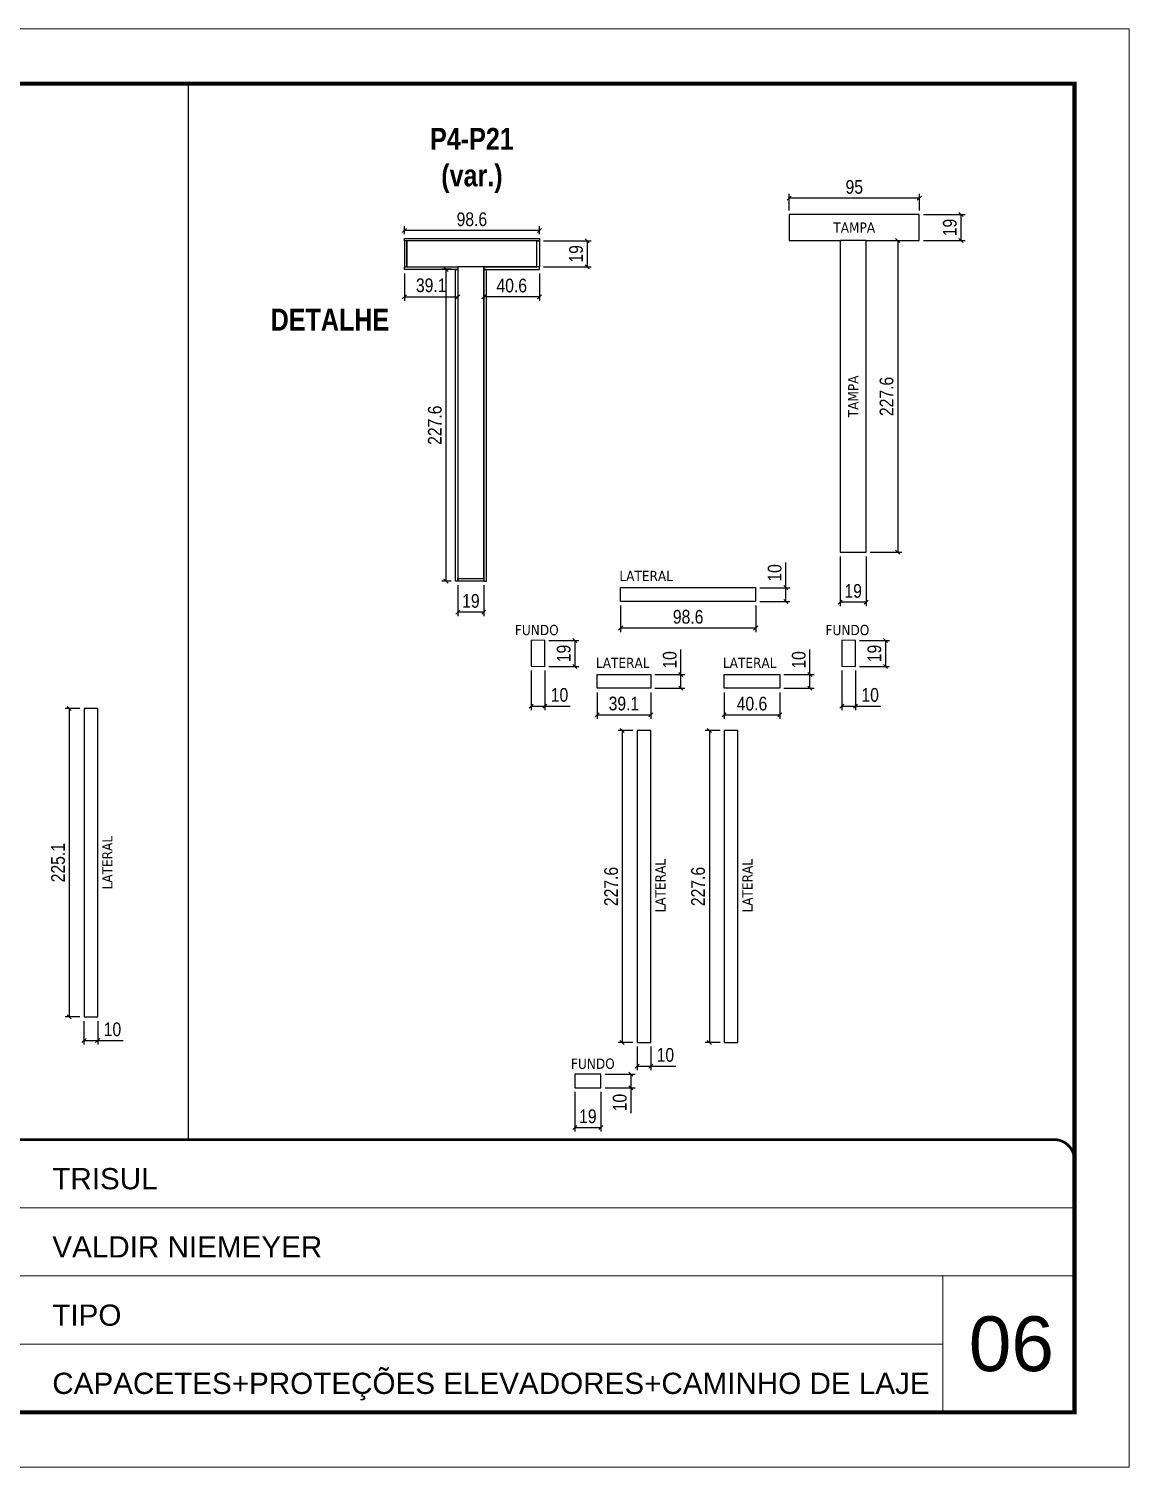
# Model space of a CAD drawing. Extents: x 2451 to 8691, y 515 to 3859.
# Drawn here: x 4718 to 5521, y 1664 to 2714 of the extents above; entities that cross this region are included whole.
import ezdxf

# ---------------------------------------------------------------- set-up
doc = ezdxf.new("R2010")
doc.units = 0
doc.linetypes.add('CONTINUO', pattern=[0])
doc.linetypes.add('DASHED', pattern=[0.75, 0.5, -0.25])
for name, color, linetype, lineweight in [('CARIMBO', 255, 'Continuous', 9), ('Folhas', 255, 'Continuous', 9), ('SARRAFO DE PRESSAO', 251, 'DASHED', 9)]:
    doc.layers.add(name, color=color, linetype=linetype, lineweight=lineweight)
for name, color, linetype in [('COTA', 241, 'Continuous'), ('NOMENCLATURA', 7, 'Continuous'), ('Painéis', 200, 'Continuous'), ('SCO-___-PIL', 5, 'Continuous'), ('texto', 7, 'Continuous')]:
    doc.layers.add(name, color=color, linetype=linetype)
doc.styles.add('ARIAL', font='arial.ttf')
doc.styles.add('COTA TECNICA', font='techl___.ttf', dxfattribs={"height": 10})
doc.styles.add('ROMANC', font='techb___.ttf', dxfattribs={"height": 2.5})
doc.styles.get("Standard").update_dxf_attribs({"font": 'arial.ttf'})
doc.dimstyles.new('PAINEL', dxfattribs={"dimtxt": 10, "dimasz": 3, "dimexe": 3, "dimexo": 3, "dimgap": 3, "dimtad": 1, "dimdec": 1, "dimzin": 12, "dimdsep": 46, "dimtxsty": 'COTA TECNICA', "dimblk1": 'OBLIQUE', "dimblk2": 'OBLIQUE', "dimsah": 1, "dimcen": 0.9, "dimclrd": 4, "dimclre": 4, "dimclrt": 240, "dimadec": 1, "dimazin": 3, "dimtfac": 1, "dimtdec": 1, "dimtmove": 0, "dimatfit": 3, "dimfxl": 1, "dimtolj": 1, "dimtzin": 12, "dimarcsym": 0})

# ---------------------------------------------------------------- blocks, each defined once
blk = doc.blocks.new('9999999999')
at = {"color": 30, "linetype": 'CONTINUO'}
for p, q in [((98564.6, 34379.6), (99584, 34379.6)), ((98564.6, 34329.8), (99488, 34329.8)), ((99584, 34329.8), (99488, 34329.8)), ((99488, 34329.8), (99488, 34230.2)), ((98564.6, 34280), (99488, 34280))]:
    blk.add_line(p, q, dxfattribs=at)
at = {"color": 30, "linetype": 'CONTINUO', "const_width": 2}
blk.add_lwpolyline([(99584, 34230.2), (99584, 34414.4, 0.414214), (99569, 34429.4), (98229, 34429.4, 0.414214), (98214, 34414.4), (98214, 34245.2, 0.414214), (98229, 34230.2), (99584, 34230.2)], format="xyb", dxfattribs=at)
at = {"layer": 'Folhas'}
blk.add_lwpolyline([(98139, 34190.2), (99624, 34190.2), (99624, 35240.2), (98139, 35240.2)], close=True, dxfattribs=at)
at = {"layer": 'Folhas', "color": 30, "const_width": 3}
blk.add_lwpolyline([(98214, 34230.2), (99584, 34230.2), (99584, 35200.2), (98214, 35200.2)], close=True, dxfattribs=at)
at = {"color": 7, "linetype": 'Continuous', "ltscale": 5, "style": 'ARIAL'}
for s, height, p in [('TRISUL', 15.48, (98837.7, 34393.1)), ('VALDIR NIEMEYER', 15.483, (98837.7, 34343.3)), ('TIPO', 15.48, (98837.7, 34293.5)), ('CAPACETES+PROTEÇÕES ELEVADORES+CAMINHO DE LAJE', 15.483, (98837.7, 34243.7))]:
    blk.add_text(s, height=height, dxfattribs=at).set_placement(p)
blk = doc.blocks.new('_Oblique')
at = {"color": 0, "linetype": 'ByBlock', "lineweight": -2}
blk.add_line((-0.5, -0.5), (0.5, 0.5), dxfattribs=at)
blk = doc.blocks.new('*D380')
at = {"layer": 'Defpoints', "color": 4, "linetype": 'ByBlock', "lineweight": -2, "transparency": 16777216}
for p, q in [((4758.3, 1989.5), (4758.3, 1972.3)), ((4768.3, 1989.5), (4768.3, 1972.3)), ((4758.3, 1975.3), (4768.3, 1975.3)), ((4768.3, 1975.3), (4786.8, 1975.3))]:
    blk.add_line(p, q, dxfattribs=at)
at = {"layer": 'Defpoints', "color": 0, "linetype": 'ByBlock', "transparency": 16777216}
for p in [(4758.3, 1992.5), (4768.3, 1992.5), (4768.3, 1975.3)]:
    blk.add_point(p, dxfattribs=at)
at = {"layer": 'Defpoints', "color": 4, "linetype": 'ByBlock', "lineweight": -2, "transparency": 16777216, "xscale": 3, "yscale": 3, "zscale": 3, "rotation": 180}
blk.add_blockref('_Oblique', (4758.3, 1975.3), dxfattribs=at)
at = {"layer": 'Defpoints', "color": 4, "linetype": 'ByBlock', "lineweight": -2, "transparency": 16777216, "xscale": 3, "yscale": 3, "zscale": 3}
blk.add_blockref('_Oblique', (4768.3, 1975.3), dxfattribs=at)
at = {"layer": 'Defpoints', "color": 240, "linetype": 'ByBlock', "transparency": 16777216, "insert": (4779.1, 1983.4), "char_height": 10, "attachment_point": 5, "style": 'COTA TECNICA'}
blk.add_mtext('\\A1;10', dxfattribs=at)
blk = doc.blocks.new('*D381')
at = {"layer": 'Defpoints', "color": 4, "linetype": 'ByBlock', "lineweight": -2, "transparency": 16777216}
for p, q in [((4755.3, 2217.6), (4744.5, 2217.6)), ((4747.5, 2217.6), (4747.5, 1992.5)), ((4755.3, 1992.5), (4744.5, 1992.5))]:
    blk.add_line(p, q, dxfattribs=at)
at = {"layer": 'Defpoints', "color": 0, "linetype": 'ByBlock', "transparency": 16777216}
for p in [(4758.3, 2217.6), (4747.5, 1992.5), (4758.3, 1992.5)]:
    blk.add_point(p, dxfattribs=at)
at = {"layer": 'Defpoints', "color": 4, "linetype": 'ByBlock', "lineweight": -2, "transparency": 16777216, "xscale": 3, "yscale": 3, "zscale": 3}
for p, rotation in [((4747.5, 2217.6), 90), ((4747.5, 1992.5), 270)]:
    blk.add_blockref('_Oblique', p, dxfattribs=dict(at, rotation=rotation))
at = {"layer": 'Defpoints', "color": 240, "linetype": 'ByBlock', "transparency": 16777216, "insert": (4739.4, 2105.1), "char_height": 10, "attachment_point": 5, "rotation": 90, "style": 'COTA TECNICA'}
blk.add_mtext('\\A1;225.1', dxfattribs=at)
blk = doc.blocks.new('*D384')
at = {"layer": 'COTA', "color": 4, "linetype": 'ByBlock', "lineweight": -2, "transparency": 16777216}
for p, q in [((4992.2, 2535.2), (4992.2, 2515.2)), ((5031.3, 2535.2), (5031.3, 2515.2)), ((4992.2, 2518.2), (5031.3, 2518.2))]:
    blk.add_line(p, q, dxfattribs=at)
at = {"layer": 'Defpoints', "color": 0, "linetype": 'ByBlock', "transparency": 16777216}
for p in [(4992.2, 2538.2), (5031.3, 2538.2), (5031.3, 2518.2)]:
    blk.add_point(p, dxfattribs=at)
at = {"layer": 'COTA', "color": 4, "linetype": 'ByBlock', "lineweight": -2, "transparency": 16777216, "xscale": 3, "yscale": 3, "zscale": 3, "rotation": 180}
blk.add_blockref('_Oblique', (4992.2, 2518.2), dxfattribs=at)
at = {"layer": 'COTA', "color": 4, "linetype": 'ByBlock', "lineweight": -2, "transparency": 16777216, "xscale": 3, "yscale": 3, "zscale": 3}
blk.add_blockref('_Oblique', (5031.3, 2518.2), dxfattribs=at)
at = {"layer": 'COTA', "color": 240, "linetype": 'ByBlock', "transparency": 16777216, "insert": (5011.8, 2526.5), "char_height": 10, "attachment_point": 5, "style": 'COTA TECNICA'}
blk.add_mtext('\\A1;39.1', dxfattribs=at)
blk = doc.blocks.new('*D385')
at = {"layer": 'COTA', "color": 4, "linetype": 'ByBlock', "lineweight": -2, "transparency": 16777216}
for p, q in [((5050.3, 2535.2), (5050.3, 2515.2)), ((5090.8, 2535.2), (5090.8, 2515.2)), ((5090.8, 2518.2), (5050.3, 2518.2))]:
    blk.add_line(p, q, dxfattribs=at)
at = {"layer": 'Defpoints', "color": 0, "linetype": 'ByBlock', "transparency": 16777216}
for p in [(5050.3, 2538.2), (5090.8, 2538.2), (5050.3, 2518.2)]:
    blk.add_point(p, dxfattribs=at)
at = {"layer": 'COTA', "color": 4, "linetype": 'ByBlock', "lineweight": -2, "transparency": 16777216, "xscale": 3, "yscale": 3, "zscale": 3, "rotation": 180}
blk.add_blockref('_Oblique', (5050.3, 2518.2), dxfattribs=at)
at = {"layer": 'COTA', "color": 4, "linetype": 'ByBlock', "lineweight": -2, "transparency": 16777216, "xscale": 3, "yscale": 3, "zscale": 3}
blk.add_blockref('_Oblique', (5090.8, 2518.2), dxfattribs=at)
at = {"layer": 'COTA', "color": 240, "linetype": 'ByBlock', "transparency": 16777216, "insert": (5070.6, 2526.3), "char_height": 10, "attachment_point": 5, "style": 'COTA TECNICA'}
blk.add_mtext('\\A1;40.6', dxfattribs=at)
blk = doc.blocks.new('*D386')
at = {"layer": 'COTA', "color": 4, "linetype": 'ByBlock', "lineweight": -2, "transparency": 16777216}
for p, q in [((5026.5, 2538.2), (5019.6, 2538.2)), ((5022.6, 2538.2), (5022.6, 2310.6)), ((5026.5, 2310.6), (5019.6, 2310.6))]:
    blk.add_line(p, q, dxfattribs=at)
at = {"layer": 'Defpoints', "color": 0, "linetype": 'ByBlock', "transparency": 16777216}
for p in [(5029.5, 2538.2), (5022.6, 2310.6), (5029.5, 2310.6)]:
    blk.add_point(p, dxfattribs=at)
at = {"layer": 'COTA', "color": 4, "linetype": 'ByBlock', "lineweight": -2, "transparency": 16777216, "xscale": 3, "yscale": 3, "zscale": 3}
for p, rotation in [((5022.6, 2538.2), 90), ((5022.6, 2310.6), 270)]:
    blk.add_blockref('_Oblique', p, dxfattribs=dict(at, rotation=rotation))
at = {"layer": 'COTA', "color": 240, "linetype": 'ByBlock', "transparency": 16777216, "insert": (5014.5, 2424.4), "char_height": 10, "attachment_point": 5, "rotation": 90, "style": 'COTA TECNICA'}
blk.add_mtext('\\A1;227.6', dxfattribs=at)
blk = doc.blocks.new('*D387')
at = {"layer": 'COTA', "color": 4, "linetype": 'ByBlock', "lineweight": -2, "transparency": 16777216}
for p, q in [((5031.3, 2307.6), (5031.3, 2285)), ((5050.3, 2307.6), (5050.3, 2285)), ((5050.3, 2288), (5031.3, 2288))]:
    blk.add_line(p, q, dxfattribs=at)
at = {"layer": 'Defpoints', "color": 0, "linetype": 'ByBlock', "transparency": 16777216}
for p in [(5031.3, 2310.6), (5050.3, 2310.6), (5031.3, 2288)]:
    blk.add_point(p, dxfattribs=at)
at = {"layer": 'COTA', "color": 4, "linetype": 'ByBlock', "lineweight": -2, "transparency": 16777216, "xscale": 3, "yscale": 3, "zscale": 3, "rotation": 180}
blk.add_blockref('_Oblique', (5031.3, 2288), dxfattribs=at)
at = {"layer": 'COTA', "color": 4, "linetype": 'ByBlock', "lineweight": -2, "transparency": 16777216, "xscale": 3, "yscale": 3, "zscale": 3}
blk.add_blockref('_Oblique', (5050.3, 2288), dxfattribs=at)
at = {"layer": 'COTA', "color": 240, "linetype": 'ByBlock', "transparency": 16777216, "insert": (5040.8, 2296.1), "char_height": 10, "attachment_point": 5, "style": 'COTA TECNICA'}
blk.add_mtext('\\A1;19', dxfattribs=at)
blk = doc.blocks.new('*D388')
at = {"layer": 'COTA', "color": 4, "linetype": 'ByBlock', "lineweight": -2, "transparency": 16777216}
for p, q in [((5093.8, 2559), (5128.7, 2559)), ((5125.7, 2559), (5125.7, 2540)), ((5093.8, 2540), (5128.7, 2540))]:
    blk.add_line(p, q, dxfattribs=at)
at = {"layer": 'Defpoints', "color": 0, "linetype": 'ByBlock', "transparency": 16777216}
for p in [(5090.8, 2559), (5090.8, 2540), (5125.7, 2540)]:
    blk.add_point(p, dxfattribs=at)
at = {"layer": 'COTA', "color": 4, "linetype": 'ByBlock', "lineweight": -2, "transparency": 16777216, "xscale": 3, "yscale": 3, "zscale": 3}
for p, rotation in [((5125.7, 2559), 90), ((5125.7, 2540), 270)]:
    blk.add_blockref('_Oblique', p, dxfattribs=dict(at, rotation=rotation))
at = {"layer": 'COTA', "color": 240, "linetype": 'ByBlock', "transparency": 16777216, "insert": (5117.6, 2549.5), "char_height": 10, "attachment_point": 5, "rotation": 90, "style": 'COTA TECNICA'}
blk.add_mtext('\\A1;19', dxfattribs=at)
blk = doc.blocks.new('*D389')
at = {"layer": 'COTA', "color": 4, "linetype": 'ByBlock', "lineweight": -2, "transparency": 16777216}
for p, q in [((4992.2, 2563.8), (4992.2, 2569.6)), ((5090.8, 2566.6), (4992.2, 2566.6)), ((5090.8, 2563.8), (5090.8, 2569.6))]:
    blk.add_line(p, q, dxfattribs=at)
at = {"layer": 'Defpoints', "color": 0, "linetype": 'ByBlock', "transparency": 16777216}
for p in [(4992.2, 2566.6), (4992.2, 2560.8), (5090.8, 2560.8)]:
    blk.add_point(p, dxfattribs=at)
at = {"layer": 'COTA', "color": 4, "linetype": 'ByBlock', "lineweight": -2, "transparency": 16777216, "xscale": 3, "yscale": 3, "zscale": 3, "rotation": 180}
blk.add_blockref('_Oblique', (4992.2, 2566.6), dxfattribs=at)
at = {"layer": 'COTA', "color": 4, "linetype": 'ByBlock', "lineweight": -2, "transparency": 16777216, "xscale": 3, "yscale": 3, "zscale": 3}
blk.add_blockref('_Oblique', (5090.8, 2566.6), dxfattribs=at)
at = {"layer": 'COTA', "color": 240, "linetype": 'ByBlock', "transparency": 16777216, "insert": (5041.5, 2574.7), "char_height": 10, "attachment_point": 5, "style": 'COTA TECNICA'}
blk.add_mtext('\\A1;98.6', dxfattribs=at)
blk = doc.blocks.new('*D390')
at = {"layer": 'Defpoints', "color": 4, "linetype": 'ByBlock', "lineweight": -2, "transparency": 16777216}
for p, q in [((5133, 2229.4), (5133, 2210)), ((5172.1, 2229.4), (5172.1, 2210)), ((5133, 2213), (5172.1, 2213))]:
    blk.add_line(p, q, dxfattribs=at)
at = {"layer": 'Defpoints', "color": 0, "linetype": 'ByBlock', "transparency": 16777216}
for p in [(5133, 2232.4), (5172.1, 2232.4), (5172.1, 2213)]:
    blk.add_point(p, dxfattribs=at)
at = {"layer": 'Defpoints', "color": 4, "linetype": 'ByBlock', "lineweight": -2, "transparency": 16777216, "xscale": 3, "yscale": 3, "zscale": 3, "rotation": 180}
blk.add_blockref('_Oblique', (5133, 2213), dxfattribs=at)
at = {"layer": 'Defpoints', "color": 4, "linetype": 'ByBlock', "lineweight": -2, "transparency": 16777216, "xscale": 3, "yscale": 3, "zscale": 3}
blk.add_blockref('_Oblique', (5172.1, 2213), dxfattribs=at)
at = {"layer": 'Defpoints', "color": 240, "linetype": 'ByBlock', "transparency": 16777216, "insert": (5152.5, 2221.2), "char_height": 10, "attachment_point": 5, "style": 'COTA TECNICA'}
blk.add_mtext('\\A1;39.1', dxfattribs=at)
blk = doc.blocks.new('*D391')
at = {"layer": 'Defpoints', "color": 4, "linetype": 'ByBlock', "lineweight": -2, "transparency": 16777216}
for p, q in [((5194.1, 2242.4), (5194.1, 2260.8)), ((5175.1, 2242.4), (5197.1, 2242.4)), ((5194.1, 2232.4), (5194.1, 2242.4)), ((5175.1, 2232.4), (5197.1, 2232.4))]:
    blk.add_line(p, q, dxfattribs=at)
at = {"layer": 'Defpoints', "color": 0, "linetype": 'ByBlock', "transparency": 16777216}
for p in [(5172.1, 2242.4), (5194.1, 2242.4), (5172.1, 2232.4)]:
    blk.add_point(p, dxfattribs=at)
at = {"layer": 'Defpoints', "color": 4, "linetype": 'ByBlock', "lineweight": -2, "transparency": 16777216, "xscale": 3, "yscale": 3, "zscale": 3}
for p, rotation in [((5194.1, 2242.4), 90), ((5194.1, 2232.4), 270)]:
    blk.add_blockref('_Oblique', p, dxfattribs=dict(at, rotation=rotation))
at = {"layer": 'Defpoints', "color": 240, "linetype": 'ByBlock', "transparency": 16777216, "insert": (5186, 2253.1), "char_height": 10, "attachment_point": 5, "rotation": 90, "style": 'COTA TECNICA'}
blk.add_mtext('\\A1;10', dxfattribs=at)
blk = doc.blocks.new('*D392')
at = {"layer": 'Defpoints', "color": 4, "linetype": 'ByBlock', "lineweight": -2, "transparency": 16777216}
for p, q in [((5162.1, 1970.9), (5162.1, 1953.6)), ((5172.1, 1970.9), (5172.1, 1953.6)), ((5162.1, 1956.6), (5172.1, 1956.6)), ((5172.1, 1956.6), (5190.5, 1956.6))]:
    blk.add_line(p, q, dxfattribs=at)
at = {"layer": 'Defpoints', "color": 0, "linetype": 'ByBlock', "transparency": 16777216}
for p in [(5162.1, 1973.9), (5172.1, 1973.9), (5172.1, 1956.6)]:
    blk.add_point(p, dxfattribs=at)
at = {"layer": 'Defpoints', "color": 4, "linetype": 'ByBlock', "lineweight": -2, "transparency": 16777216, "xscale": 3, "yscale": 3, "zscale": 3, "rotation": 180}
blk.add_blockref('_Oblique', (5162.1, 1956.6), dxfattribs=at)
at = {"layer": 'Defpoints', "color": 4, "linetype": 'ByBlock', "lineweight": -2, "transparency": 16777216, "xscale": 3, "yscale": 3, "zscale": 3}
blk.add_blockref('_Oblique', (5172.1, 1956.6), dxfattribs=at)
at = {"layer": 'Defpoints', "color": 240, "linetype": 'ByBlock', "transparency": 16777216, "insert": (5182.8, 1964.7), "char_height": 10, "attachment_point": 5, "style": 'COTA TECNICA'}
blk.add_mtext('\\A1;10', dxfattribs=at)
blk = doc.blocks.new('*D393')
at = {"layer": 'Defpoints', "color": 4, "linetype": 'ByBlock', "lineweight": -2, "transparency": 16777216}
for p, q in [((5159.1, 2201.5), (5148.3, 2201.5)), ((5151.3, 2201.5), (5151.3, 1973.9)), ((5159.1, 1973.9), (5148.3, 1973.9))]:
    blk.add_line(p, q, dxfattribs=at)
at = {"layer": 'Defpoints', "color": 0, "linetype": 'ByBlock', "transparency": 16777216}
for p in [(5162.1, 2201.5), (5151.3, 1973.9), (5162.1, 1973.9)]:
    blk.add_point(p, dxfattribs=at)
at = {"layer": 'Defpoints', "color": 4, "linetype": 'ByBlock', "lineweight": -2, "transparency": 16777216, "xscale": 3, "yscale": 3, "zscale": 3}
for p, rotation in [((5151.3, 2201.5), 90), ((5151.3, 1973.9), 270)]:
    blk.add_blockref('_Oblique', p, dxfattribs=dict(at, rotation=rotation))
at = {"layer": 'Defpoints', "color": 240, "linetype": 'ByBlock', "transparency": 16777216, "insert": (5143.2, 2087.7), "char_height": 10, "attachment_point": 5, "rotation": 90, "style": 'COTA TECNICA'}
blk.add_mtext('\\A1;227.6', dxfattribs=at)
blk = doc.blocks.new('*D394')
at = {"layer": 'Defpoints', "color": 4, "linetype": 'ByBlock', "lineweight": -2, "transparency": 16777216}
for p, q in [((5138.7, 1950.7), (5160.6, 1950.7)), ((5157.6, 1950.7), (5157.6, 1940.7)), ((5138.7, 1940.7), (5160.6, 1940.7)), ((5157.6, 1940.7), (5157.6, 1922.3))]:
    blk.add_line(p, q, dxfattribs=at)
at = {"layer": 'Defpoints', "color": 0, "linetype": 'ByBlock', "transparency": 16777216}
for p in [(5135.7, 1950.7), (5135.7, 1940.7), (5157.6, 1940.7)]:
    blk.add_point(p, dxfattribs=at)
at = {"layer": 'Defpoints', "color": 4, "linetype": 'ByBlock', "lineweight": -2, "transparency": 16777216, "xscale": 3, "yscale": 3, "zscale": 3}
for p, rotation in [((5157.6, 1950.7), 90), ((5157.6, 1940.7), 270)]:
    blk.add_blockref('_Oblique', p, dxfattribs=dict(at, rotation=rotation))
at = {"layer": 'Defpoints', "color": 240, "linetype": 'ByBlock', "transparency": 16777216, "insert": (5149.5, 1930), "char_height": 10, "attachment_point": 5, "rotation": 90, "style": 'COTA TECNICA'}
blk.add_mtext('\\A1;10', dxfattribs=at)
blk = doc.blocks.new('*D395')
at = {"layer": 'Defpoints', "color": 4, "linetype": 'ByBlock', "lineweight": -2, "transparency": 16777216}
for p, q in [((5116.7, 1937.8), (5116.7, 1908.8)), ((5135.7, 1937.7), (5135.7, 1908.8)), ((5116.7, 1911.8), (5135.7, 1911.8))]:
    blk.add_line(p, q, dxfattribs=at)
at = {"layer": 'Defpoints', "color": 0, "linetype": 'ByBlock', "transparency": 16777216}
for p in [(5116.7, 1940.8), (5135.7, 1940.7), (5135.7, 1911.8)]:
    blk.add_point(p, dxfattribs=at)
at = {"layer": 'Defpoints', "color": 4, "linetype": 'ByBlock', "lineweight": -2, "transparency": 16777216, "xscale": 3, "yscale": 3, "zscale": 3, "rotation": 180}
blk.add_blockref('_Oblique', (5116.7, 1911.8), dxfattribs=at)
at = {"layer": 'Defpoints', "color": 4, "linetype": 'ByBlock', "lineweight": -2, "transparency": 16777216, "xscale": 3, "yscale": 3, "zscale": 3}
blk.add_blockref('_Oblique', (5135.7, 1911.8), dxfattribs=at)
at = {"layer": 'Defpoints', "color": 240, "linetype": 'ByBlock', "transparency": 16777216, "insert": (5126.2, 1919.9), "char_height": 10, "attachment_point": 5, "style": 'COTA TECNICA'}
blk.add_mtext('\\A1;19', dxfattribs=at)
blk = doc.blocks.new('*D396')
at = {"layer": 'Defpoints', "color": 4, "linetype": 'ByBlock', "lineweight": -2, "transparency": 16777216}
for p, q in [((5225.7, 2229.4), (5225.7, 2210)), ((5266.3, 2229.4), (5266.3, 2210)), ((5225.7, 2213), (5266.3, 2213))]:
    blk.add_line(p, q, dxfattribs=at)
at = {"layer": 'Defpoints', "color": 0, "linetype": 'ByBlock', "transparency": 16777216}
for p in [(5225.7, 2232.4), (5266.3, 2232.4), (5266.3, 2213)]:
    blk.add_point(p, dxfattribs=at)
at = {"layer": 'Defpoints', "color": 4, "linetype": 'ByBlock', "lineweight": -2, "transparency": 16777216, "xscale": 3, "yscale": 3, "zscale": 3, "rotation": 180}
blk.add_blockref('_Oblique', (5225.7, 2213), dxfattribs=at)
at = {"layer": 'Defpoints', "color": 4, "linetype": 'ByBlock', "lineweight": -2, "transparency": 16777216, "xscale": 3, "yscale": 3, "zscale": 3}
blk.add_blockref('_Oblique', (5266.3, 2213), dxfattribs=at)
at = {"layer": 'Defpoints', "color": 240, "linetype": 'ByBlock', "transparency": 16777216, "insert": (5246, 2221.1), "char_height": 10, "attachment_point": 5, "style": 'COTA TECNICA'}
blk.add_mtext('\\A1;40.6', dxfattribs=at)
blk = doc.blocks.new('*D397')
at = {"layer": 'Defpoints', "color": 4, "linetype": 'ByBlock', "lineweight": -2, "transparency": 16777216}
for p, q in [((5288.3, 2242.4), (5288.3, 2260.8)), ((5269.3, 2242.4), (5291.3, 2242.4)), ((5288.3, 2232.4), (5288.3, 2242.4)), ((5269.3, 2232.4), (5291.3, 2232.4))]:
    blk.add_line(p, q, dxfattribs=at)
at = {"layer": 'Defpoints', "color": 0, "linetype": 'ByBlock', "transparency": 16777216}
for p in [(5266.3, 2242.4), (5288.3, 2242.4), (5266.3, 2232.4)]:
    blk.add_point(p, dxfattribs=at)
at = {"layer": 'Defpoints', "color": 4, "linetype": 'ByBlock', "lineweight": -2, "transparency": 16777216, "xscale": 3, "yscale": 3, "zscale": 3}
for p, rotation in [((5288.3, 2242.4), 90), ((5288.3, 2232.4), 270)]:
    blk.add_blockref('_Oblique', p, dxfattribs=dict(at, rotation=rotation))
at = {"layer": 'Defpoints', "color": 240, "linetype": 'ByBlock', "transparency": 16777216, "insert": (5280.2, 2253.1), "char_height": 10, "attachment_point": 5, "rotation": 90, "style": 'COTA TECNICA'}
blk.add_mtext('\\A1;10', dxfattribs=at)
blk = doc.blocks.new('*D398')
at = {"layer": 'Defpoints', "color": 4, "linetype": 'ByBlock', "lineweight": -2, "transparency": 16777216}
for p, q in [((5222.7, 2201.5), (5211.9, 2201.5)), ((5214.9, 2201.5), (5214.9, 1973.9)), ((5222.7, 1973.9), (5211.9, 1973.9))]:
    blk.add_line(p, q, dxfattribs=at)
at = {"layer": 'Defpoints', "color": 0, "linetype": 'ByBlock', "transparency": 16777216}
for p in [(5225.7, 2201.5), (5214.9, 1973.9), (5225.7, 1973.9)]:
    blk.add_point(p, dxfattribs=at)
at = {"layer": 'Defpoints', "color": 4, "linetype": 'ByBlock', "lineweight": -2, "transparency": 16777216, "xscale": 3, "yscale": 3, "zscale": 3}
for p, rotation in [((5214.9, 2201.5), 90), ((5214.9, 1973.9), 270)]:
    blk.add_blockref('_Oblique', p, dxfattribs=dict(at, rotation=rotation))
at = {"layer": 'Defpoints', "color": 240, "linetype": 'ByBlock', "transparency": 16777216, "insert": (5206.7, 2087.7), "char_height": 10, "attachment_point": 5, "rotation": 90, "style": 'COTA TECNICA'}
blk.add_mtext('\\A1;227.6', dxfattribs=at)
blk = doc.blocks.new('*D399')
at = {"layer": 'Defpoints', "color": 4, "linetype": 'ByBlock', "lineweight": -2, "transparency": 16777216}
for p, q in [((5150.1, 2292.8), (5150.1, 2273.4)), ((5248.7, 2292.8), (5248.7, 2273.4)), ((5150.1, 2276.4), (5248.7, 2276.4))]:
    blk.add_line(p, q, dxfattribs=at)
at = {"layer": 'Defpoints', "color": 0, "linetype": 'ByBlock', "transparency": 16777216}
for p in [(5150.1, 2295.8), (5248.7, 2295.8), (5248.7, 2276.4)]:
    blk.add_point(p, dxfattribs=at)
at = {"layer": 'Defpoints', "color": 4, "linetype": 'ByBlock', "lineweight": -2, "transparency": 16777216, "xscale": 3, "yscale": 3, "zscale": 3, "rotation": 180}
blk.add_blockref('_Oblique', (5150.1, 2276.4), dxfattribs=at)
at = {"layer": 'Defpoints', "color": 4, "linetype": 'ByBlock', "lineweight": -2, "transparency": 16777216, "xscale": 3, "yscale": 3, "zscale": 3}
blk.add_blockref('_Oblique', (5248.7, 2276.4), dxfattribs=at)
at = {"layer": 'Defpoints', "color": 240, "linetype": 'ByBlock', "transparency": 16777216, "insert": (5199.4, 2284.5), "char_height": 10, "attachment_point": 5, "style": 'COTA TECNICA'}
blk.add_mtext('\\A1;98.6', dxfattribs=at)
blk = doc.blocks.new('*D400')
at = {"layer": 'Defpoints', "color": 4, "linetype": 'ByBlock', "lineweight": -2, "transparency": 16777216}
for p, q in [((5270.7, 2305.8), (5270.7, 2324.3)), ((5251.7, 2305.8), (5273.7, 2305.8)), ((5270.7, 2295.8), (5270.7, 2305.8)), ((5251.7, 2295.8), (5273.7, 2295.8))]:
    blk.add_line(p, q, dxfattribs=at)
at = {"layer": 'Defpoints', "color": 0, "linetype": 'ByBlock', "transparency": 16777216}
for p in [(5248.7, 2305.8), (5270.7, 2305.8), (5248.7, 2295.8)]:
    blk.add_point(p, dxfattribs=at)
at = {"layer": 'Defpoints', "color": 4, "linetype": 'ByBlock', "lineweight": -2, "transparency": 16777216, "xscale": 3, "yscale": 3, "zscale": 3}
for p, rotation in [((5270.7, 2305.8), 90), ((5270.7, 2295.8), 270)]:
    blk.add_blockref('_Oblique', p, dxfattribs=dict(at, rotation=rotation))
at = {"layer": 'Defpoints', "color": 240, "linetype": 'ByBlock', "transparency": 16777216, "insert": (5262.6, 2316.6), "char_height": 10, "attachment_point": 5, "rotation": 90, "style": 'COTA TECNICA'}
blk.add_mtext('\\A1;10', dxfattribs=at)
blk = doc.blocks.new('*D401')
at = {"layer": 'Defpoints', "color": 4, "linetype": 'ByBlock', "lineweight": -2, "transparency": 16777216}
for p, q in [((5097.8, 2267.3), (5119.7, 2267.3)), ((5116.7, 2267.3), (5116.7, 2248.3)), ((5097.8, 2248.3), (5119.7, 2248.3))]:
    blk.add_line(p, q, dxfattribs=at)
at = {"layer": 'Defpoints', "color": 0, "linetype": 'ByBlock', "transparency": 16777216}
for p in [(5094.8, 2267.3), (5094.8, 2248.3), (5116.7, 2248.3)]:
    blk.add_point(p, dxfattribs=at)
at = {"layer": 'Defpoints', "color": 4, "linetype": 'ByBlock', "lineweight": -2, "transparency": 16777216, "xscale": 3, "yscale": 3, "zscale": 3}
for p, rotation in [((5116.7, 2267.3), 90), ((5116.7, 2248.3), 270)]:
    blk.add_blockref('_Oblique', p, dxfattribs=dict(at, rotation=rotation))
at = {"layer": 'Defpoints', "color": 240, "linetype": 'ByBlock', "transparency": 16777216, "insert": (5108.6, 2257.8), "char_height": 10, "attachment_point": 5, "rotation": 90, "style": 'COTA TECNICA'}
blk.add_mtext('\\A1;19', dxfattribs=at)
blk = doc.blocks.new('*D402')
at = {"layer": 'Defpoints', "color": 4, "linetype": 'ByBlock', "lineweight": -2, "transparency": 16777216}
for p, q in [((5084.8, 2245.4), (5084.8, 2216.4)), ((5094.8, 2245.3), (5094.8, 2216.4)), ((5084.8, 2219.4), (5094.8, 2219.4)), ((5094.8, 2219.4), (5113.2, 2219.4))]:
    blk.add_line(p, q, dxfattribs=at)
at = {"layer": 'Defpoints', "color": 0, "linetype": 'ByBlock', "transparency": 16777216}
for p in [(5084.8, 2248.4), (5094.8, 2248.3), (5094.8, 2219.4)]:
    blk.add_point(p, dxfattribs=at)
at = {"layer": 'Defpoints', "color": 4, "linetype": 'ByBlock', "lineweight": -2, "transparency": 16777216, "xscale": 3, "yscale": 3, "zscale": 3, "rotation": 180}
blk.add_blockref('_Oblique', (5084.8, 2219.4), dxfattribs=at)
at = {"layer": 'Defpoints', "color": 4, "linetype": 'ByBlock', "lineweight": -2, "transparency": 16777216, "xscale": 3, "yscale": 3, "zscale": 3}
blk.add_blockref('_Oblique', (5094.8, 2219.4), dxfattribs=at)
at = {"layer": 'Defpoints', "color": 240, "linetype": 'ByBlock', "transparency": 16777216, "insert": (5105.5, 2227.5), "char_height": 10, "attachment_point": 5, "style": 'COTA TECNICA'}
blk.add_mtext('\\A1;10', dxfattribs=at)
blk = doc.blocks.new('*D403')
at = {"layer": 'Defpoints', "color": 4, "linetype": 'ByBlock', "lineweight": -2, "transparency": 16777216}
for p, q in [((5324.6, 2267.3), (5346.5, 2267.3)), ((5343.5, 2267.3), (5343.5, 2248.3)), ((5324.6, 2248.3), (5346.5, 2248.3))]:
    blk.add_line(p, q, dxfattribs=at)
at = {"layer": 'Defpoints', "color": 0, "linetype": 'ByBlock', "transparency": 16777216}
for p in [(5321.6, 2267.3), (5321.6, 2248.3), (5343.5, 2248.3)]:
    blk.add_point(p, dxfattribs=at)
at = {"layer": 'Defpoints', "color": 4, "linetype": 'ByBlock', "lineweight": -2, "transparency": 16777216, "xscale": 3, "yscale": 3, "zscale": 3}
for p, rotation in [((5343.5, 2267.3), 90), ((5343.5, 2248.3), 270)]:
    blk.add_blockref('_Oblique', p, dxfattribs=dict(at, rotation=rotation))
at = {"layer": 'Defpoints', "color": 240, "linetype": 'ByBlock', "transparency": 16777216, "insert": (5335.4, 2257.8), "char_height": 10, "attachment_point": 5, "rotation": 90, "style": 'COTA TECNICA'}
blk.add_mtext('\\A1;19', dxfattribs=at)
blk = doc.blocks.new('*D404')
at = {"layer": 'Defpoints', "color": 4, "linetype": 'ByBlock', "lineweight": -2, "transparency": 16777216}
for p, q in [((5311.6, 2245.4), (5311.6, 2216.4)), ((5321.6, 2245.3), (5321.6, 2216.4)), ((5311.6, 2219.4), (5321.6, 2219.4)), ((5321.6, 2219.4), (5340, 2219.4))]:
    blk.add_line(p, q, dxfattribs=at)
at = {"layer": 'Defpoints', "color": 0, "linetype": 'ByBlock', "transparency": 16777216}
for p in [(5311.6, 2248.4), (5321.6, 2248.3), (5321.6, 2219.4)]:
    blk.add_point(p, dxfattribs=at)
at = {"layer": 'Defpoints', "color": 4, "linetype": 'ByBlock', "lineweight": -2, "transparency": 16777216, "xscale": 3, "yscale": 3, "zscale": 3, "rotation": 180}
blk.add_blockref('_Oblique', (5311.6, 2219.4), dxfattribs=at)
at = {"layer": 'Defpoints', "color": 4, "linetype": 'ByBlock', "lineweight": -2, "transparency": 16777216, "xscale": 3, "yscale": 3, "zscale": 3}
blk.add_blockref('_Oblique', (5321.6, 2219.4), dxfattribs=at)
at = {"layer": 'Defpoints', "color": 240, "linetype": 'ByBlock', "transparency": 16777216, "insert": (5332.3, 2227.5), "char_height": 10, "attachment_point": 5, "style": 'COTA TECNICA'}
blk.add_mtext('\\A1;10', dxfattribs=at)
blk = doc.blocks.new('*D405')
at = {"layer": 'COTA', "color": 4, "linetype": 'ByBlock', "lineweight": -2, "transparency": 16777216}
for p, q in [((5371.2, 2578.2), (5401.6, 2578.2)), ((5398.6, 2578.2), (5398.6, 2559.2)), ((5371.2, 2559.2), (5401.6, 2559.2))]:
    blk.add_line(p, q, dxfattribs=at)
at = {"layer": 'Defpoints', "color": 0, "linetype": 'ByBlock', "transparency": 16777216}
for p in [(5368.2, 2578.2), (5368.2, 2559.2), (5398.6, 2559.2)]:
    blk.add_point(p, dxfattribs=at)
at = {"layer": 'COTA', "color": 4, "linetype": 'ByBlock', "lineweight": -2, "transparency": 16777216, "xscale": 3, "yscale": 3, "zscale": 3}
for p, rotation in [((5398.6, 2578.2), 90), ((5398.6, 2559.2), 270)]:
    blk.add_blockref('_Oblique', p, dxfattribs=dict(at, rotation=rotation))
at = {"layer": 'COTA', "color": 240, "linetype": 'ByBlock', "transparency": 16777216, "insert": (5390.5, 2568.7), "char_height": 10, "attachment_point": 5, "rotation": 90, "style": 'COTA TECNICA'}
blk.add_mtext('\\A1;19', dxfattribs=at)
blk = doc.blocks.new('*D406')
at = {"layer": 'COTA', "color": 4, "linetype": 'ByBlock', "lineweight": -2, "transparency": 16777216}
for p, q in [((5273.2, 2581.2), (5273.2, 2593.2)), ((5368.2, 2590.2), (5273.2, 2590.2)), ((5368.2, 2581.2), (5368.2, 2593.2))]:
    blk.add_line(p, q, dxfattribs=at)
at = {"layer": 'Defpoints', "color": 0, "linetype": 'ByBlock', "transparency": 16777216}
for p in [(5273.2, 2590.2), (5273.2, 2578.2), (5368.2, 2578.2)]:
    blk.add_point(p, dxfattribs=at)
at = {"layer": 'COTA', "color": 4, "linetype": 'ByBlock', "lineweight": -2, "transparency": 16777216, "xscale": 3, "yscale": 3, "zscale": 3, "rotation": 180}
blk.add_blockref('_Oblique', (5273.2, 2590.2), dxfattribs=at)
at = {"layer": 'COTA', "color": 4, "linetype": 'ByBlock', "lineweight": -2, "transparency": 16777216, "xscale": 3, "yscale": 3, "zscale": 3}
blk.add_blockref('_Oblique', (5368.2, 2590.2), dxfattribs=at)
at = {"layer": 'COTA', "color": 240, "linetype": 'ByBlock', "transparency": 16777216, "insert": (5320.7, 2598.3), "char_height": 10, "attachment_point": 5, "style": 'COTA TECNICA'}
blk.add_mtext('\\A1;95', dxfattribs=at)
blk = doc.blocks.new('*D407')
at = {"layer": 'COTA', "color": 4, "linetype": 'ByBlock', "lineweight": -2, "transparency": 16777216}
for p, q in [((5332.4, 2559.2), (5355.4, 2559.2)), ((5352.4, 2559.2), (5352.4, 2331.7)), ((5332.4, 2331.7), (5355.4, 2331.7))]:
    blk.add_line(p, q, dxfattribs=at)
at = {"layer": 'Defpoints', "color": 0, "linetype": 'ByBlock', "transparency": 16777216}
for p in [(5329.4, 2559.2), (5329.4, 2331.7), (5352.4, 2331.7)]:
    blk.add_point(p, dxfattribs=at)
at = {"layer": 'COTA', "color": 4, "linetype": 'ByBlock', "lineweight": -2, "transparency": 16777216, "xscale": 3, "yscale": 3, "zscale": 3}
for p, rotation in [((5352.4, 2559.2), 90), ((5352.4, 2331.7), 270)]:
    blk.add_blockref('_Oblique', p, dxfattribs=dict(at, rotation=rotation))
at = {"layer": 'COTA', "color": 240, "linetype": 'ByBlock', "transparency": 16777216, "insert": (5344.3, 2445.4), "char_height": 10, "attachment_point": 5, "rotation": 90, "style": 'COTA TECNICA'}
blk.add_mtext('\\A1;227.6', dxfattribs=at)
blk = doc.blocks.new('*D333')
at = {"layer": 'COTA', "color": 4, "linetype": 'ByBlock', "lineweight": -2, "transparency": 16777216}
for p, q in [((5310.4, 2328.7), (5310.4, 2292.3)), ((5329.4, 2328.7), (5329.4, 2292.3)), ((5329.4, 2295.3), (5310.4, 2295.3))]:
    blk.add_line(p, q, dxfattribs=at)
at = {"layer": 'Defpoints', "color": 0, "linetype": 'ByBlock', "transparency": 16777216}
for p in [(5310.4, 2331.7), (5329.4, 2331.7), (5310.4, 2295.3)]:
    blk.add_point(p, dxfattribs=at)
at = {"layer": 'COTA', "color": 4, "linetype": 'ByBlock', "lineweight": -2, "transparency": 16777216, "xscale": 3, "yscale": 3, "zscale": 3, "rotation": 180}
blk.add_blockref('_Oblique', (5310.4, 2295.3), dxfattribs=at)
at = {"layer": 'COTA', "color": 4, "linetype": 'ByBlock', "lineweight": -2, "transparency": 16777216, "xscale": 3, "yscale": 3, "zscale": 3}
blk.add_blockref('_Oblique', (5329.4, 2295.3), dxfattribs=at)
at = {"layer": 'COTA', "color": 240, "linetype": 'ByBlock', "transparency": 16777216, "insert": (5319.9, 2303.4), "char_height": 10, "attachment_point": 5, "style": 'COTA TECNICA'}
blk.add_mtext('\\A1;19', dxfattribs=at)

msp = doc.modelspace()

# ---------------------------------------------------------------- linework, layer by layer
at = {"layer": 'COTA', "linetype": 'ByBlock'}
msp.add_line((4834.32, 2673.8), (4834.32, 1903.04), dxfattribs=at)
at = {"layer": 'Painéis'}
msp.add_line((5329.41, 2559.23), (5310.41, 2559.23), dxfattribs=at)
for points in [[(5273.16, 2578.23), (5273.16, 2559.23), (5310.41, 2559.23), (5310.41, 2331.66), (5329.41, 2331.66), (5329.41, 2559.23), (5368.16, 2559.23), (5368.16, 2578.23), (5273.16, 2578.23)], [(4994.04, 2558.97), (4994.04, 2539.97), (5031.29, 2539.97), (5031.29, 2312.4), (5050.29, 2312.4), (5050.29, 2539.97), (5089.04, 2539.97), (5089.04, 2558.97), (4994.04, 2558.97)]]:
    msp.add_lwpolyline(points, dxfattribs=at)
for points in [[(5150.09, 2305.85), (5248.69, 2305.85), (5248.69, 2295.85), (5150.09, 2295.85)], [(5094.81, 2267.3), (5084.81, 2267.43), (5084.81, 2248.43), (5094.81, 2248.3)], [(5321.59, 2267.3), (5311.59, 2267.43), (5311.59, 2248.43), (5321.59, 2248.3)], [(5133, 2242.41), (5172.1, 2242.41), (5172.1, 2232.41), (5133, 2232.41)], [(5225.69, 2242.41), (5266.29, 2242.41), (5266.29, 2232.41), (5225.69, 2232.41)], [(4768.34, 2217.62), (4758.34, 2217.62), (4758.34, 1992.55), (4768.34, 1992.55)], [(5172.1, 2201.5), (5162.1, 2201.5), (5162.1, 1973.9), (5172.1, 1973.9)], [(5235.69, 2201.5), (5225.69, 2201.5), (5225.69, 1973.9), (5235.69, 1973.9)], [(5135.72, 1950.7), (5116.72, 1950.83), (5116.72, 1940.83), (5135.72, 1940.7)]]:
    msp.add_lwpolyline(points, close=True, dxfattribs=at)
at = {"layer": 'SCO-___-PIL'}
msp.add_line((5050.29, 2539.97), (5031.29, 2539.97), dxfattribs=at)
for points in [[(4992.24, 2560.77), (5090.84, 2560.77), (5090.84, 2558.97), (4992.24, 2558.97)], [(4994.04, 2558.97), (4992.24, 2558.97), (4992.24, 2539.97), (4994.04, 2539.97)], [(5089.04, 2558.97), (5090.84, 2558.97), (5090.84, 2539.97), (5089.04, 2539.97)], [(4992.24, 2539.97), (5031.29, 2539.97), (5031.29, 2538.17), (4992.24, 2538.17)], [(5029.49, 2538.17), (5031.29, 2538.17), (5031.29, 2310.6), (5029.49, 2310.6)], [(5090.84, 2539.97), (5050.29, 2539.97), (5050.29, 2538.17), (5090.84, 2538.17)], [(5052.09, 2538.17), (5050.29, 2538.17), (5050.29, 2310.6), (5052.09, 2310.6)], [(5031.29, 2310.6), (5031.29, 2312.4), (5050.29, 2312.4), (5050.29, 2310.6)]]:
    msp.add_lwpolyline(points, close=True, dxfattribs=at)

# ---------------------------------------------------------------- block references
at = {"layer": 'SARRAFO DE PRESSAO', "color": 6, "linetype": 'ByBlock'}
msp.add_blockref('9999999999', (-94102.53, -32526.41), dxfattribs=at)

# ---------------------------------------------------------------- texts
at = {"layer": 'CARIMBO', "style": 'ARIAL'}
msp.add_text('06', height=40, dxfattribs=at).set_placement((5404.31, 1733.94))
at = {"layer": 'NOMENCLATURA', "char_height": 16, "attachment_point": 2, "style": 'ROMANC'}
for s, width, insert in [('P4-P21\\P(var.)', 455.2937, (5041.54, 2641.43)), ('DETALHE', 300.2766, (4937.85, 2509.5))]:
    msp.add_mtext_dynamic_manual_height_columns(s, width=width, gutter_width=1, heights=[0], dxfattribs=dict(at, insert=insert))
at = {"layer": 'texto', "color": 0, "char_height": 7.5, "attachment_point": 5}
for s, insert in [('{\\fTahoma|b0|i0|c0|p34;\\C4;TAMPA}', (5320.66, 2568.73)), ('{\\fTahoma|b0|i0|c0|p34;\\C4;LATERAL}', (5168.75, 2314.38)), ('{\\fTahoma|b0|i0|c0|p34;\\C4;FUNDO}', (5088.91, 2274.86)), ('{\\fTahoma|b0|i0|c0|p34;\\C4;FUNDO}', (5315.69, 2274.86)), ('{\\fTahoma|b0|i0|c0|p34;\\C4;LATERAL}', (5151.66, 2250.95)), ('{\\fTahoma|b0|i0|c0|p34;\\C4;LATERAL}', (5244.35, 2250.95)), ('{\\fTahoma|b0|i0|c0|p34;\\C4;FUNDO}', (5129.82, 1958.26))]:
    msp.add_mtext(s, dxfattribs=dict(at, insert=insert))
at = {"layer": 'texto', "color": 0, "char_height": 7.5, "attachment_point": 5, "rotation": 90}
for s, insert in [('{\\fTahoma|b0|i0|c0|p34;\\C4;TAMPA}', (5319.91, 2445.44)), ('{\\fTahoma|b0|i0|c0|p34;\\C4;LATERAL}', (4775.36, 2105.08)), ('{\\fTahoma|b0|i0|c0|p34;\\C4;LATERAL}', (5179.12, 2088.26)), ('{\\fTahoma|b0|i0|c0|p34;\\C4;LATERAL}', (5242.71, 2088.26))]:
    msp.add_mtext(s, dxfattribs=dict(at, insert=insert))

# ---------------------------------------------------------------- dimensions: what is measured, and where the dimension line sits
at = {"layer": 'COTA', "linetype": 'ByBlock'}
for base, p1, p2, picture, middle in [((5273.16, 2590.18), (5368.16, 2578.23), (5273.16, 2578.23), '*D406', (5320.66, 2598.32)), ((4992.24, 2566.57), (5090.84, 2560.77), (4992.24, 2560.77), '*D389', (5041.54, 2574.7)), ((5031.28838591, 2518.24053265), (4992.23838591, 2538.16514188), (5031.28838591, 2538.16514188), '*D384', (5011.76338591, 2526.48907066)), ((5050.2883858, 2518.2405326), (5090.8383859, 2538.1651431), (5050.2883858, 2538.1651419), '*D385', (5070.5633859, 2526.3428718)), ((5310.41, 2295.34), (5329.41, 2331.66), (5310.41, 2331.66), '*D333', (5319.91, 2303.43)), ((5031.29, 2288.02), (5050.29, 2310.6), (5031.29, 2310.6), '*D387', (5040.79, 2296.11))]:
    dim = msp.add_linear_dim(base=base, p1=p1, p2=p2, dimstyle='PAINEL', override={"dimarcsym": 2}, dxfattribs=at)
    dim.commit()
    dim.dimension.update_dxf_attribs({"geometry": picture, "text_midpoint": middle})
for base, p1, p2, picture, middle in [((5398.62, 2559.23), (5368.16, 2578.23), (5368.16, 2559.23), '*D405', (5390.53, 2568.73)), ((5125.73, 2539.97), (5090.84, 2558.97), (5090.84, 2539.97), '*D388', (5117.64, 2549.47)), ((5352.43, 2331.66), (5329.41, 2559.23), (5329.41, 2331.66), '*D407', (5344.32, 2445.44)), ((5022.59, 2310.6), (5029.49, 2538.17), (5029.49, 2310.6), '*D386', (5014.49, 2424.38))]:
    dim = msp.add_linear_dim(base=base, p1=p1, p2=p2, angle=90, dimstyle='PAINEL', override={"dimarcsym": 2}, dxfattribs=at)
    dim.commit()
    dim.dimension.update_dxf_attribs({"geometry": picture, "text_midpoint": middle})
at = {"layer": 'Defpoints', "linetype": 'ByBlock'}
for base, p1, p2, picture, middle in [((5270.71, 2305.85), (5248.69, 2295.85), (5248.69, 2305.85), '*D400', (5262.6, 2316.56)), ((5116.73, 2248.3), (5094.81, 2267.3), (5094.81, 2248.3), '*D401', (5108.65, 2257.8)), ((5343.51, 2248.3), (5321.59, 2267.3), (5321.59, 2248.3), '*D403', (5335.43, 2257.8)), ((5194.11, 2242.41), (5172.1, 2232.41), (5172.1, 2242.41), '*D391', (5186.01, 2253.13)), ((5288.3, 2242.41), (5266.29, 2232.41), (5266.29, 2242.41), '*D397', (5280.2, 2253.13)), ((4747.5, 1992.55), (4758.34, 2217.62), (4758.34, 1992.55), '*D381', (4739.39, 2105.08)), ((5151.26, 1973.9), (5162.1, 2201.5), (5162.1, 1973.9), '*D393', (5143.16, 2087.7)), ((5214.85, 1973.9), (5225.69, 2201.5), (5225.69, 1973.9), '*D398', (5206.75, 2087.7)), ((5157.64, 1940.7), (5135.72, 1950.7), (5135.72, 1940.7), '*D394', (5149.54, 1929.98))]:
    dim = msp.add_linear_dim(base=base, p1=p1, p2=p2, angle=90, dimstyle='PAINEL', override={"dimarcsym": 2}, dxfattribs=at)
    dim.commit()
    dim.dimension.update_dxf_attribs({"geometry": picture, "text_midpoint": middle})
for base, p1, p2, picture, middle in [((5248.69, 2276.4), (5150.09, 2295.85), (5248.69, 2295.85), '*D399', (5199.39, 2284.53)), ((5094.81, 2219.42), (5084.81, 2248.43), (5094.81, 2248.3), '*D402', (5105.52, 2227.52)), ((5321.59, 2219.42), (5311.59, 2248.43), (5321.59, 2248.3), '*D404', (5332.3, 2227.52)), ((5172.1, 2212.96), (5133, 2232.41), (5172.1, 2232.41), '*D390', (5152.55, 2221.21)), ((5266.29, 2212.96), (5225.69, 2232.41), (5266.29, 2232.41), '*D396', (5245.99, 2221.07)), ((4768.34, 1975.25), (4758.34, 1992.55), (4768.34, 1992.55), '*D380', (4779.05, 1983.36)), ((5172.1, 1956.61), (5162.1, 1973.9), (5172.1, 1973.9), '*D392', (5182.81, 1964.71)), ((5135.72, 1911.82), (5116.72, 1940.83), (5135.72, 1940.7), '*D395', (5126.22, 1919.91))]:
    dim = msp.add_linear_dim(base=base, p1=p1, p2=p2, dimstyle='PAINEL', override={"dimarcsym": 2}, dxfattribs=at)
    dim.commit()
    dim.dimension.update_dxf_attribs({"geometry": picture, "text_midpoint": middle})

doc.saveas('drawing.dxf')
